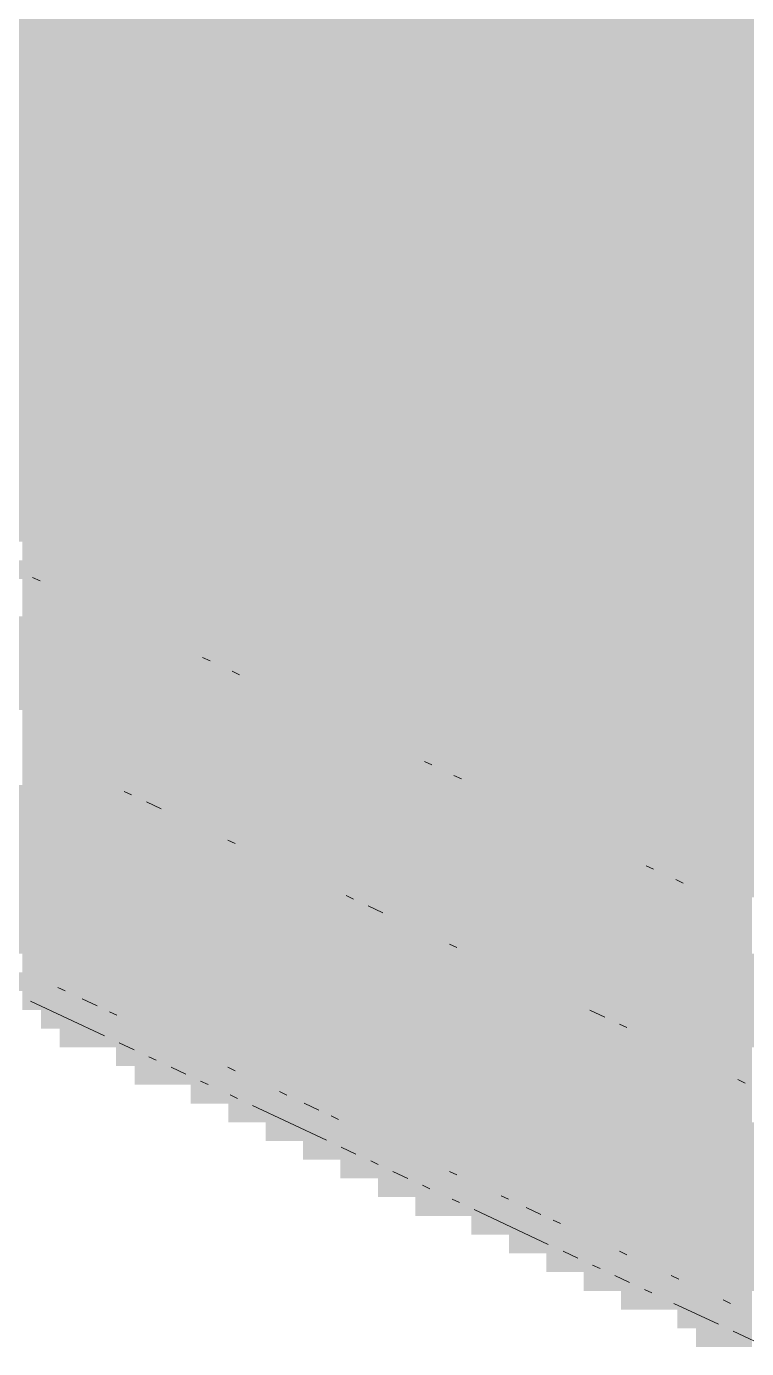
# Paper-space layout '03 3D Building and Roof' of a CAD drawing. Header units: millimetres. Extents: x 5 to 415, y 5 to 292.
# Drawn here: x 238.19 to 241.89, y 67.57 to 74.37 of the extents above; entities that cross this region are included whole.
import ezdxf

# ---------------------------------------------------------------- set-up
doc = ezdxf.new("R2010")
doc.units = ezdxf.units.MM
doc.layers.add('EXISTING', color=7, linetype='Continuous')
doc.layers.add('IMAGES', color=7, linetype='Continuous')

# ---------------------------------------------------------------- blocks, each defined once
blk = doc.blocks.new('SHEET_03')
at = {"layer": 'EXISTING', "color": 250, "lineweight": 9}
for p, q in [((238.2566, 71.5183), (238.2185, 71.5362)), ((239.1321, 71.1073), (239.094, 71.1251)), ((239.2844, 71.0358), (239.2463, 71.0536)), ((240.2741, 70.5711), (240.2361, 70.589)), ((240.4264, 70.4996), (240.3883, 70.5175)), ((238.6903, 70.4352), (238.7284, 70.4173)), ((238.8045, 70.3816), (238.8807, 70.3458)), ((239.2233, 70.185), (239.2613, 70.1671)), ((241.4162, 70.035), (241.3781, 70.0528)), ((241.5684, 69.9635), (241.5304, 69.9814)), ((239.8324, 69.8991), (239.8704, 69.8812)), ((239.9466, 69.8454), (240.0227, 69.8097)), ((240.3653, 69.6489), (240.4034, 69.631)), ((238.3858, 69.4086), (238.3477, 69.4265)), ((238.5887, 69.1769), (238.2079, 69.3557)), ((238.4744, 69.367), (238.5506, 69.3312)), ((238.6523, 69.2835), (238.6142, 69.3014)), ((241.0886, 69.3093), (241.1647, 69.2735)), ((241.2409, 69.2378), (241.2789, 69.2199)), ((238.741, 69.1054), (238.6649, 69.1411)), ((238.8553, 69.0517), (238.8172, 69.0696)), ((239.0076, 68.9802), (238.9314, 69.016)), ((239.2613, 68.9976), (239.2233, 69.0154)), ((239.1219, 68.9266), (239.0838, 68.9445)), ((241.8499, 68.9519), (241.888, 68.934)), ((239.2742, 68.8551), (239.2361, 68.8729)), ((239.5278, 68.8725), (239.4897, 68.8903)), ((239.7312, 68.6405), (239.3504, 68.8193)), ((239.617, 68.8306), (239.6931, 68.7948)), ((239.7943, 68.7473), (239.7562, 68.7652)), ((239.8835, 68.569), (239.8074, 68.6048)), ((239.9978, 68.5154), (239.9597, 68.5332)), ((240.1501, 68.4438), (240.074, 68.4796)), ((240.4034, 68.4614), (240.3653, 68.4793)), ((240.2644, 68.3902), (240.2263, 68.4081)), ((240.4167, 68.3187), (240.3786, 68.3366)), ((240.6698, 68.3363), (240.6318, 68.3542)), ((240.8737, 68.1041), (240.4929, 68.2829)), ((240.7595, 68.2942), (240.8356, 68.2585)), ((240.9363, 68.2112), (240.8982, 68.2291)), ((241.0261, 68.0326), (240.9499, 68.0684)), ((241.2789, 68.0504), (241.2409, 68.0682)), ((241.1403, 67.979), (241.1022, 67.9969)), ((241.2926, 67.9075), (241.2165, 67.9432)), ((241.5454, 67.9253), (241.5073, 67.9431)), ((241.4069, 67.8538), (241.3688, 67.8717)), ((241.7496, 67.6929), (241.5211, 67.8002)), ((241.8119, 67.8002), (241.7738, 67.818)), ((242.0162, 67.5678), (241.8258, 67.6572))]:
    blk.add_line(p, q, dxfattribs=at)
at = {"layer": 'IMAGES', "color": 7}
for points in [[(232.48, 74.3238), (253.2945, 74.3238), (232.48, 74.4202), (253.2945, 74.4202)], [(232.7691, 74.2274), (253.2945, 74.2274), (232.7691, 74.3238), (253.2945, 74.3238)], [(232.8655, 74.131), (253.2945, 74.131), (232.8655, 74.2274), (253.2945, 74.2274)], [(233.2509, 74.0346), (253.2945, 74.0346), (233.2509, 74.131), (253.2945, 74.131)], [(233.3473, 73.9382), (253.2945, 73.9382), (233.3473, 74.0346), (253.2945, 74.0346)], [(233.6364, 73.8418), (253.2945, 73.8418), (233.6364, 73.9382), (253.2945, 73.9382)], [(233.8291, 73.7454), (253.2945, 73.7454), (233.8291, 73.8418), (253.2945, 73.8418)], [(233.9255, 73.649), (253.2945, 73.649), (233.9255, 73.7454), (253.2945, 73.7454)], [(234.0218, 73.5526), (253.2945, 73.5526), (234.0218, 73.649), (253.2945, 73.649)], [(234.4073, 73.4562), (253.2945, 73.4562), (234.4073, 73.5526), (253.2945, 73.5526)], [(234.6964, 73.3598), (253.0055, 73.3598), (234.6964, 73.4562), (253.0055, 73.4562)], [(234.7927, 73.2634), (252.8127, 73.2634), (234.7927, 73.3598), (252.8127, 73.3598)], [(235.0818, 73.167), (252.5236, 73.167), (235.0818, 73.2634), (252.5236, 73.2634)], [(235.1782, 73.0706), (252.4273, 73.0706), (235.1782, 73.167), (252.4273, 73.167)], [(235.4673, 72.9742), (252.1382, 72.9742), (235.4673, 73.0706), (252.1382, 73.0706)], [(235.66, 72.8778), (252.1382, 72.8778), (235.66, 72.9742), (252.1382, 72.9742)], [(235.8527, 72.7814), (252.0418, 72.7814), (235.8527, 72.8778), (252.0418, 72.8778)], [(236.0455, 72.685), (252.0418, 72.685), (236.0455, 72.7814), (252.0418, 72.7814)], [(236.2382, 72.5886), (252.0418, 72.5886), (236.2382, 72.685), (252.0418, 72.685)], [(236.4309, 72.4922), (252.0418, 72.4922), (236.4309, 72.5886), (252.0418, 72.5886)], [(236.72, 72.3958), (252.1382, 72.3958), (236.72, 72.4922), (252.1382, 72.4922)], [(236.9127, 72.2994), (252.2345, 72.2994), (236.9127, 72.3958), (252.2345, 72.3958)], [(237.1055, 72.203), (252.4273, 72.203), (237.1055, 72.2994), (252.4273, 72.2994)], [(237.2018, 72.1065), (252.7164, 72.1065), (237.2018, 72.203), (252.7164, 72.203)], [(237.5873, 72.0101), (252.9091, 72.0101), (237.5873, 72.1065), (252.9091, 72.1065)], [(237.6836, 71.9137), (253.1018, 71.9137), (237.6836, 72.0101), (253.1018, 72.0101)], [(237.9727, 71.8173), (253.2945, 71.8173), (237.9727, 71.9137), (253.2945, 71.9137)], [(238.0691, 71.7209), (253.4873, 71.7209), (238.0691, 71.8173), (253.4873, 71.8173)], [(238.1655, 71.6245), (238.2618, 71.6245), (238.1655, 71.7209), (238.2618, 71.7209)], [(238.2618, 71.6245), (238.3582, 71.6245), (238.2618, 71.7209), (238.3582, 71.7209)], [(238.3582, 71.6245), (255.8, 71.6245), (238.3582, 71.7209), (255.8, 71.7209)], [(238.0691, 71.5281), (238.2618, 71.5281), (238.0691, 71.6245), (238.2618, 71.6245)], [(238.2618, 71.5281), (238.3582, 71.5281), (238.2618, 71.6245), (238.3582, 71.6245)], [(238.3582, 71.5281), (238.4545, 71.5281), (238.3582, 71.6245), (238.4545, 71.6245)], [(238.4545, 71.5281), (255.9927, 71.5281), (238.4545, 71.6245), (255.9927, 71.6245)], [(238.1655, 71.4317), (238.2618, 71.4317), (238.1655, 71.5281), (238.2618, 71.5281)], [(238.2618, 71.4317), (238.3582, 71.4317), (238.2618, 71.5281), (238.3582, 71.5281)], [(238.3582, 71.4317), (238.4545, 71.4317), (238.3582, 71.5281), (238.4545, 71.5281)], [(238.4545, 71.4317), (238.5509, 71.4317), (238.4545, 71.5281), (238.5509, 71.5281)], [(238.5509, 71.4317), (238.6473, 71.4317), (238.5509, 71.5281), (238.6473, 71.5281)], [(238.6473, 71.4317), (256.2818, 71.4317), (238.6473, 71.5281), (256.2818, 71.5281)], [(238.1655, 71.3353), (238.2618, 71.3353), (238.1655, 71.4317), (238.2618, 71.4317)], [(238.2618, 71.3353), (238.3582, 71.3353), (238.2618, 71.4317), (238.3582, 71.4317)], [(238.3582, 71.3353), (238.4545, 71.3353), (238.3582, 71.4317), (238.4545, 71.4317)], [(238.4545, 71.3353), (238.5509, 71.3353), (238.4545, 71.4317), (238.5509, 71.4317)], [(238.5509, 71.3353), (238.6473, 71.3353), (238.5509, 71.4317), (238.6473, 71.4317)], [(238.6473, 71.3353), (238.7436, 71.3353), (238.6473, 71.4317), (238.7436, 71.4317)], [(238.7436, 71.3353), (238.84, 71.3353), (238.7436, 71.4317), (238.84, 71.4317)], [(238.84, 71.3353), (238.9364, 71.3353), (238.84, 71.4317), (238.9364, 71.4317)], [(238.9364, 71.3353), (256.4745, 71.3353), (238.9364, 71.4317), (256.4745, 71.4317)], [(237.2018, 71.2389), (238.4545, 71.2389), (237.2018, 71.3353), (238.4545, 71.3353)], [(238.4545, 71.2389), (238.5509, 71.2389), (238.4545, 71.3353), (238.5509, 71.3353)], [(238.5509, 71.2389), (238.7436, 71.2389), (238.5509, 71.3353), (238.7436, 71.3353)], [(238.7436, 71.2389), (238.84, 71.2389), (238.7436, 71.3353), (238.84, 71.3353)], [(238.84, 71.2389), (238.9364, 71.2389), (238.84, 71.3353), (238.9364, 71.3353)], [(238.9364, 71.2389), (239.1291, 71.2389), (238.9364, 71.3353), (239.1291, 71.3353)], [(239.1291, 71.2389), (256.6673, 71.2389), (239.1291, 71.3353), (256.6673, 71.3353)], [(237.4909, 71.1425), (238.7436, 71.1425), (237.4909, 71.2389), (238.7436, 71.2389)], [(238.7436, 71.1425), (238.84, 71.1425), (238.7436, 71.2389), (238.84, 71.2389)], [(238.84, 71.1425), (238.9364, 71.1425), (238.84, 71.2389), (238.9364, 71.2389)], [(238.9364, 71.1425), (239.1291, 71.1425), (238.9364, 71.2389), (239.1291, 71.2389)], [(239.1291, 71.1425), (239.2255, 71.1425), (239.1291, 71.2389), (239.2255, 71.2389)], [(239.2255, 71.1425), (239.3218, 71.1425), (239.2255, 71.2389), (239.3218, 71.2389)], [(239.3218, 71.1425), (257.0527, 71.1425), (239.3218, 71.2389), (257.0527, 71.2389)], [(237.6836, 71.0461), (238.84, 71.0461), (237.6836, 71.1425), (238.84, 71.1425)], [(238.84, 71.0461), (238.9364, 71.0461), (238.84, 71.1425), (238.9364, 71.1425)], [(238.9364, 71.0461), (239.0327, 71.0461), (238.9364, 71.1425), (239.0327, 71.1425)], [(239.0327, 71.0461), (239.1291, 71.0461), (239.0327, 71.1425), (239.1291, 71.1425)], [(239.1291, 71.0461), (239.2255, 71.0461), (239.1291, 71.1425), (239.2255, 71.1425)], [(239.2255, 70.9497), (239.3218, 70.9497), (239.2255, 71.1425), (239.3218, 71.1425)], [(239.3218, 71.0461), (239.4182, 71.0461), (239.3218, 71.1425), (239.4182, 71.1425)], [(239.4182, 71.0461), (257.1491, 71.0461), (239.4182, 71.1425), (257.1491, 71.1425)], [(237.78, 70.9497), (238.9364, 70.9497), (237.78, 71.0461), (238.9364, 71.0461)], [(238.9364, 70.9497), (239.1291, 70.9497), (238.9364, 71.0461), (239.1291, 71.0461)], [(239.1291, 70.9497), (239.2255, 70.9497), (239.1291, 71.0461), (239.2255, 71.0461)], [(239.3218, 70.9497), (239.5145, 70.9497), (239.3218, 71.0461), (239.5145, 71.0461)], [(239.5145, 70.9497), (239.6109, 70.9497), (239.5145, 71.0461), (239.6109, 71.0461)], [(239.6109, 70.9497), (239.7073, 70.9497), (239.6109, 71.0461), (239.7073, 71.0461)], [(239.7073, 70.9497), (239.8036, 70.9497), (239.7073, 71.0461), (239.8036, 71.0461)], [(239.8036, 70.9497), (257.4382, 70.9497), (239.8036, 71.0461), (257.4382, 71.0461)], [(238.0691, 70.8533), (239.2255, 70.8533), (238.0691, 70.9497), (239.2255, 70.9497)], [(239.2255, 70.8533), (239.3218, 70.8533), (239.2255, 70.9497), (239.3218, 70.9497)], [(239.3218, 70.8533), (239.4182, 70.8533), (239.3218, 70.9497), (239.4182, 70.9497)], [(239.4182, 70.8533), (239.5145, 70.8533), (239.4182, 70.9497), (239.5145, 70.9497)], [(239.5145, 70.8533), (239.6109, 70.8533), (239.5145, 70.9497), (239.6109, 70.9497)], [(239.6109, 70.8533), (239.7073, 70.8533), (239.6109, 70.9497), (239.7073, 70.9497)], [(239.7073, 70.8533), (239.8036, 70.8533), (239.7073, 70.9497), (239.8036, 70.9497)], [(239.8036, 70.8533), (239.9, 70.8533), (239.8036, 70.9497), (239.9, 70.9497)], [(239.9, 70.8533), (239.9964, 70.8533), (239.9, 70.9497), (239.9964, 70.9497)], [(239.9964, 70.8533), (257.7273, 70.8533), (239.9964, 70.9497), (257.7273, 70.9497)], [(238.1655, 70.7569), (238.2618, 70.7569), (238.1655, 70.8533), (238.2618, 70.8533)], [(238.2618, 70.7569), (239.5145, 70.7569), (238.2618, 70.8533), (239.5145, 70.8533)], [(239.5145, 70.7569), (239.7073, 70.7569), (239.5145, 70.8533), (239.7073, 70.8533)], [(239.7073, 70.7569), (239.9964, 70.7569), (239.7073, 70.8533), (239.9964, 70.8533)], [(239.9964, 70.7569), (240.0927, 70.7569), (239.9964, 70.8533), (240.0927, 70.8533)], [(240.0927, 70.7569), (240.1891, 70.7569), (240.0927, 70.8533), (240.1891, 70.8533)], [(240.1891, 70.7569), (257.8236, 70.7569), (240.1891, 70.8533), (257.8236, 70.8533)], [(238.1655, 70.6605), (238.2618, 70.6605), (238.1655, 70.7569), (238.2618, 70.7569)], [(238.2618, 70.6605), (238.3582, 70.6605), (238.2618, 70.7569), (238.3582, 70.7569)], [(238.3582, 70.6605), (238.4545, 70.6605), (238.3582, 70.7569), (238.4545, 70.7569)], [(238.4545, 70.6605), (239.7073, 70.6605), (238.4545, 70.7569), (239.7073, 70.7569)], [(239.7073, 70.6605), (239.8036, 70.6605), (239.7073, 70.7569), (239.8036, 70.7569)], [(239.8036, 70.6605), (239.9, 70.6605), (239.8036, 70.7569), (239.9, 70.7569)], [(239.9, 70.6605), (239.9964, 70.6605), (239.9, 70.7569), (239.9964, 70.7569)], [(239.9964, 70.6605), (240.0927, 70.6605), (239.9964, 70.7569), (240.0927, 70.7569)], [(240.0927, 70.6605), (240.2855, 70.6605), (240.0927, 70.7569), (240.2855, 70.7569)], [(240.2855, 70.6605), (240.3818, 70.6605), (240.2855, 70.7569), (240.3818, 70.7569)], [(240.3818, 70.6605), (257.8236, 70.6605), (240.3818, 70.7569), (257.8236, 70.7569)], [(238.1655, 70.5641), (238.3582, 70.5641), (238.1655, 70.6605), (238.3582, 70.6605)], [(238.3582, 70.5641), (238.4545, 70.5641), (238.3582, 70.6605), (238.4545, 70.6605)], [(238.4545, 70.5641), (238.5509, 70.5641), (238.4545, 70.6605), (238.5509, 70.6605)], [(238.5509, 70.5641), (238.6473, 70.5641), (238.5509, 70.6605), (238.6473, 70.6605)], [(238.6473, 70.5641), (239.8036, 70.5641), (238.6473, 70.6605), (239.8036, 70.6605)], [(239.8036, 70.5641), (239.9964, 70.5641), (239.8036, 70.6605), (239.9964, 70.6605)], [(239.9964, 70.5641), (240.0927, 70.5641), (239.9964, 70.6605), (240.0927, 70.6605)], [(240.0927, 70.5641), (240.3818, 70.5641), (240.0927, 70.6605), (240.3818, 70.6605)], [(240.3818, 70.5641), (240.4782, 70.5641), (240.3818, 70.6605), (240.4782, 70.6605)], [(240.4782, 70.5641), (257.7273, 70.5641), (240.4782, 70.6605), (257.7273, 70.6605)], [(238.1655, 70.4677), (238.2618, 70.4677), (238.1655, 70.5641), (238.2618, 70.5641)], [(238.2618, 70.4677), (238.3582, 70.4677), (238.2618, 70.5641), (238.3582, 70.5641)], [(238.3582, 70.4677), (238.4545, 70.4677), (238.3582, 70.5641), (238.4545, 70.5641)], [(238.4545, 70.4677), (238.5509, 70.4677), (238.4545, 70.5641), (238.5509, 70.5641)], [(238.5509, 70.4677), (238.6473, 70.4677), (238.5509, 70.5641), (238.6473, 70.5641)], [(238.6473, 70.4677), (238.84, 70.4677), (238.6473, 70.5641), (238.84, 70.5641)], [(238.84, 70.4677), (238.9364, 70.4677), (238.84, 70.5641), (238.9364, 70.5641)], [(238.9364, 70.4677), (240.0927, 70.4677), (238.9364, 70.5641), (240.0927, 70.5641)], [(240.0927, 70.4677), (240.1891, 70.4677), (240.0927, 70.5641), (240.1891, 70.5641)], [(240.1891, 70.4677), (240.2855, 70.4677), (240.1891, 70.5641), (240.2855, 70.5641)], [(240.2855, 70.4677), (240.3818, 70.4677), (240.2855, 70.5641), (240.3818, 70.5641)], [(240.3818, 70.4677), (240.4782, 70.4677), (240.3818, 70.5641), (240.4782, 70.5641)], [(240.4782, 70.4677), (240.5745, 70.4677), (240.4782, 70.5641), (240.5745, 70.5641)], [(240.5745, 70.4677), (240.6709, 70.4677), (240.5745, 70.5641), (240.6709, 70.5641)], [(240.6709, 70.4677), (257.4382, 70.4677), (240.6709, 70.5641), (257.4382, 70.5641)], [(236.4309, 70.3713), (238.4545, 70.3713), (236.4309, 70.4677), (238.4545, 70.4677)], [(238.4545, 70.3713), (238.5509, 70.3713), (238.4545, 70.4677), (238.5509, 70.4677)], [(238.5509, 70.3713), (238.7436, 70.3713), (238.5509, 70.4677), (238.7436, 70.4677)], [(238.7436, 70.3713), (238.84, 70.3713), (238.7436, 70.4677), (238.84, 70.4677)], [(238.84, 70.3713), (238.9364, 70.3713), (238.84, 70.4677), (238.9364, 70.4677)], [(238.9364, 70.2749), (239.0327, 70.2749), (238.9364, 70.4677), (239.0327, 70.4677)], [(239.0327, 70.3713), (240.1891, 70.3713), (239.0327, 70.4677), (240.1891, 70.4677)], [(240.1891, 70.3713), (240.2855, 70.3713), (240.1891, 70.4677), (240.2855, 70.4677)], [(240.2855, 70.3713), (240.3818, 70.3713), (240.2855, 70.4677), (240.3818, 70.4677)], [(240.3818, 70.3713), (240.4782, 70.3713), (240.3818, 70.4677), (240.4782, 70.4677)], [(240.4782, 70.3713), (240.5745, 70.3713), (240.4782, 70.4677), (240.5745, 70.4677)], [(240.5745, 70.3713), (240.6709, 70.3713), (240.5745, 70.4677), (240.6709, 70.4677)], [(240.6709, 70.3713), (240.7673, 70.3713), (240.6709, 70.4677), (240.7673, 70.4677)], [(240.7673, 70.3713), (240.8636, 70.3713), (240.7673, 70.4677), (240.8636, 70.4677)], [(240.8636, 70.3713), (240.96, 70.3713), (240.8636, 70.4677), (240.96, 70.4677)], [(240.96, 70.3713), (257.3418, 70.3713), (240.96, 70.4677), (257.3418, 70.4677)], [(236.5273, 70.2749), (238.6473, 70.2749), (236.5273, 70.3713), (238.6473, 70.3713)], [(238.6473, 70.2749), (238.7436, 70.2749), (238.6473, 70.3713), (238.7436, 70.3713)], [(238.7436, 70.2749), (238.84, 70.2749), (238.7436, 70.3713), (238.84, 70.3713)], [(238.84, 70.2749), (238.9364, 70.2749), (238.84, 70.3713), (238.9364, 70.3713)], [(239.0327, 70.2749), (239.1291, 70.2749), (239.0327, 70.3713), (239.1291, 70.3713)], [(239.1291, 70.2749), (239.3218, 70.2749), (239.1291, 70.3713), (239.3218, 70.3713)], [(239.3218, 70.2749), (240.3818, 70.2749), (239.3218, 70.3713), (240.3818, 70.3713)], [(240.3818, 70.2749), (240.4782, 70.2749), (240.3818, 70.3713), (240.4782, 70.3713)], [(240.4782, 70.2749), (240.5745, 70.2749), (240.4782, 70.3713), (240.5745, 70.3713)], [(240.5745, 70.2749), (240.6709, 70.2749), (240.5745, 70.3713), (240.6709, 70.3713)], [(240.6709, 70.2749), (240.7673, 70.2749), (240.6709, 70.3713), (240.7673, 70.3713)], [(240.7673, 70.2749), (240.8636, 70.2749), (240.7673, 70.3713), (240.8636, 70.3713)], [(240.8636, 70.2749), (240.96, 70.2749), (240.8636, 70.3713), (240.96, 70.3713)], [(240.96, 70.2749), (241.1527, 70.2749), (240.96, 70.3713), (241.1527, 70.3713)], [(241.1527, 70.2749), (241.2491, 70.2749), (241.1527, 70.3713), (241.2491, 70.3713)], [(241.2491, 70.2749), (257.3418, 70.2749), (241.2491, 70.3713), (257.3418, 70.3713)], [(236.8164, 70.1785), (238.84, 70.1785), (236.8164, 70.2749), (238.84, 70.2749)], [(238.84, 70.1785), (238.9364, 70.1785), (238.84, 70.2749), (238.9364, 70.2749)], [(238.9364, 70.1785), (239.0327, 70.1785), (238.9364, 70.2749), (239.0327, 70.2749)], [(239.0327, 70.1785), (239.1291, 70.1785), (239.0327, 70.2749), (239.1291, 70.2749)], [(239.1291, 70.1785), (239.3218, 70.1785), (239.1291, 70.2749), (239.3218, 70.2749)], [(239.3218, 70.1785), (239.4182, 70.1785), (239.3218, 70.2749), (239.4182, 70.2749)], [(239.4182, 70.1785), (239.5145, 70.1785), (239.4182, 70.2749), (239.5145, 70.2749)], [(239.5145, 70.1785), (240.7673, 70.1785), (239.5145, 70.2749), (240.7673, 70.2749)], [(240.7673, 70.1785), (240.8636, 70.1785), (240.7673, 70.2749), (240.8636, 70.2749)], [(240.8636, 70.1785), (240.96, 70.1785), (240.8636, 70.2749), (240.96, 70.2749)], [(240.96, 70.1785), (241.2491, 70.1785), (240.96, 70.2749), (241.2491, 70.2749)], [(241.2491, 70.1785), (241.3455, 70.1785), (241.2491, 70.2749), (241.3455, 70.2749)], [(241.3455, 70.1785), (257.3418, 70.1785), (241.3455, 70.2749), (257.3418, 70.2749)], [(236.9127, 70.0821), (239.0327, 70.0821), (236.9127, 70.1785), (239.0327, 70.1785)], [(239.0327, 70.0821), (239.1291, 70.0821), (239.0327, 70.1785), (239.1291, 70.1785)], [(239.1291, 70.0821), (239.4182, 70.0821), (239.1291, 70.1785), (239.4182, 70.1785)], [(239.4182, 70.0821), (239.5145, 70.0821), (239.4182, 70.1785), (239.5145, 70.1785)], [(239.5145, 70.0821), (239.6109, 70.0821), (239.5145, 70.1785), (239.6109, 70.1785)], [(239.6109, 70.0821), (239.7073, 70.0821), (239.6109, 70.1785), (239.7073, 70.1785)], [(239.7073, 70.0821), (240.8636, 70.0821), (239.7073, 70.1785), (240.8636, 70.1785)], [(240.8636, 70.0821), (240.96, 70.0821), (240.8636, 70.1785), (240.96, 70.1785)], [(240.96, 70.0821), (241.0564, 70.0821), (240.96, 70.1785), (241.0564, 70.1785)], [(241.0564, 70.0821), (241.1527, 70.0821), (241.0564, 70.1785), (241.1527, 70.1785)], [(241.1527, 70.0821), (241.3455, 70.0821), (241.1527, 70.1785), (241.3455, 70.1785)], [(241.3455, 70.0821), (241.4418, 70.0821), (241.3455, 70.1785), (241.4418, 70.1785)], [(241.4418, 70.0821), (241.6345, 70.0821), (241.4418, 70.1785), (241.6345, 70.1785)], [(241.6345, 69.9857), (257.3418, 69.9857), (241.6345, 70.1785), (257.3418, 70.1785)], [(237.2982, 69.9857), (239.3218, 69.9857), (237.2982, 70.0821), (239.3218, 70.0821)], [(239.3218, 69.9857), (239.4182, 69.9857), (239.3218, 70.0821), (239.4182, 70.0821)], [(239.4182, 69.9857), (239.5145, 69.9857), (239.4182, 70.0821), (239.5145, 70.0821)], [(239.5145, 69.9857), (239.7073, 69.9857), (239.5145, 70.0821), (239.7073, 70.0821)], [(239.7073, 69.9857), (239.8036, 69.9857), (239.7073, 70.0821), (239.8036, 70.0821)], [(239.8036, 69.9857), (239.9, 69.9857), (239.8036, 70.0821), (239.9, 70.0821)], [(239.9, 69.9857), (239.9964, 69.9857), (239.9, 70.0821), (239.9964, 70.0821)], [(239.9964, 69.9857), (241.0564, 69.9857), (239.9964, 70.0821), (241.0564, 70.0821)], [(241.0564, 69.9857), (241.1527, 69.9857), (241.0564, 70.0821), (241.1527, 70.0821)], [(241.1527, 69.9857), (241.2491, 69.9857), (241.1527, 70.0821), (241.2491, 70.0821)], [(241.2491, 69.9857), (241.3455, 69.9857), (241.2491, 70.0821), (241.3455, 70.0821)], [(241.3455, 69.9857), (241.5382, 69.9857), (241.3455, 70.0821), (241.5382, 70.0821)], [(241.5382, 69.9857), (241.6345, 69.9857), (241.5382, 70.0821), (241.6345, 70.0821)], [(237.3945, 69.8893), (239.5145, 69.8893), (237.3945, 69.9857), (239.5145, 69.9857)], [(239.5145, 69.8893), (239.6109, 69.8893), (239.5145, 69.9857), (239.6109, 69.9857)], [(239.6109, 69.8893), (239.7073, 69.8893), (239.6109, 69.9857), (239.7073, 69.9857)], [(239.7073, 69.8893), (239.8036, 69.8893), (239.7073, 69.9857), (239.8036, 69.9857)], [(239.8036, 69.8893), (239.9, 69.8893), (239.8036, 69.9857), (239.9, 69.9857)], [(239.9, 69.8893), (239.9964, 69.8893), (239.9, 69.9857), (239.9964, 69.9857)], [(239.9964, 69.8893), (240.0927, 69.8893), (239.9964, 69.9857), (240.0927, 69.9857)], [(240.0927, 69.8893), (241.2491, 69.8893), (240.0927, 69.9857), (241.2491, 69.9857)], [(241.2491, 69.8893), (241.3455, 69.8893), (241.2491, 69.9857), (241.3455, 69.9857)], [(241.3455, 69.8893), (241.5382, 69.8893), (241.3455, 69.9857), (241.5382, 69.9857)], [(241.5382, 69.8893), (241.6345, 69.8893), (241.5382, 69.9857), (241.6345, 69.9857)], [(241.6345, 69.8893), (241.7309, 69.8893), (241.6345, 69.9857), (241.7309, 69.9857)], [(241.7309, 69.8893), (257.4382, 69.8893), (241.7309, 69.9857), (257.4382, 69.9857)], [(237.5873, 69.7929), (239.7073, 69.7929), (237.5873, 69.8893), (239.7073, 69.8893)], [(239.7073, 69.7929), (239.8036, 69.7929), (239.7073, 69.8893), (239.8036, 69.8893)], [(239.8036, 69.7929), (239.9, 69.7929), (239.8036, 69.8893), (239.9, 69.8893)], [(239.9, 69.7929), (239.9964, 69.7929), (239.9, 69.8893), (239.9964, 69.8893)], [(239.9964, 69.6965), (240.0927, 69.6965), (239.9964, 69.8893), (240.0927, 69.8893)], [(240.0927, 69.7929), (240.1891, 69.7929), (240.0927, 69.8893), (240.1891, 69.8893)], [(240.1891, 69.7929), (240.2855, 69.7929), (240.1891, 69.8893), (240.2855, 69.8893)], [(240.2855, 69.7929), (241.5382, 69.7929), (240.2855, 69.8893), (241.5382, 69.8893)], [(241.5382, 69.7929), (241.6345, 69.7929), (241.5382, 69.8893), (241.6345, 69.8893)], [(241.6345, 69.7929), (241.7309, 69.7929), (241.6345, 69.8893), (241.7309, 69.8893)], [(241.7309, 69.7929), (241.8273, 69.7929), (241.7309, 69.8893), (241.8273, 69.8893)], [(241.8273, 69.7929), (241.9236, 69.7929), (241.8273, 69.8893), (241.9236, 69.8893)], [(237.78, 69.6965), (239.9, 69.6965), (237.78, 69.7929), (239.9, 69.7929)], [(239.9, 69.6965), (239.9964, 69.6965), (239.9, 69.7929), (239.9964, 69.7929)], [(240.0927, 69.6965), (240.1891, 69.6965), (240.0927, 69.7929), (240.1891, 69.7929)], [(240.1891, 69.6965), (240.2855, 69.6965), (240.1891, 69.7929), (240.2855, 69.7929)], [(240.2855, 69.6965), (240.4782, 69.6965), (240.2855, 69.7929), (240.4782, 69.7929)], [(240.4782, 69.6965), (241.7309, 69.6965), (240.4782, 69.7929), (241.7309, 69.7929)], [(241.7309, 69.6965), (241.9236, 69.6965), (241.7309, 69.7929), (241.9236, 69.7929)], [(237.9727, 69.6001), (240.0927, 69.6001), (237.9727, 69.6965), (240.0927, 69.6965)], [(240.0927, 69.6001), (240.1891, 69.6001), (240.0927, 69.6965), (240.1891, 69.6965)], [(240.1891, 69.6001), (240.4782, 69.6001), (240.1891, 69.6965), (240.4782, 69.6965)], [(240.4782, 69.6001), (240.5745, 69.6001), (240.4782, 69.6965), (240.5745, 69.6965)], [(240.5745, 69.6001), (240.6709, 69.6001), (240.5745, 69.6965), (240.6709, 69.6965)], [(240.6709, 69.6001), (241.9236, 69.6001), (240.6709, 69.6965), (241.9236, 69.6965)], [(238.1655, 69.5037), (238.2618, 69.5037), (238.1655, 69.6001), (238.2618, 69.6001)], [(238.2618, 69.5037), (240.2855, 69.5037), (238.2618, 69.6001), (240.2855, 69.6001)], [(240.2855, 69.5037), (240.3818, 69.5037), (240.2855, 69.6001), (240.3818, 69.6001)], [(240.3818, 69.5037), (240.4782, 69.5037), (240.3818, 69.6001), (240.4782, 69.6001)], [(240.4782, 69.5037), (240.5745, 69.5037), (240.4782, 69.6001), (240.5745, 69.6001)], [(240.5745, 69.4073), (240.6709, 69.4073), (240.5745, 69.6001), (240.6709, 69.6001)], [(240.6709, 69.5037), (240.7673, 69.5037), (240.6709, 69.6001), (240.7673, 69.6001)], [(240.7673, 69.5037), (240.8636, 69.5037), (240.7673, 69.6001), (240.8636, 69.6001)], [(240.8636, 69.5037), (240.96, 69.5037), (240.8636, 69.6001), (240.96, 69.6001)], [(240.96, 69.5037), (242.1164, 69.5037), (240.96, 69.6001), (242.1164, 69.6001)], [(237.8764, 69.4073), (238.3582, 69.4073), (237.8764, 69.5037), (238.3582, 69.5037)], [(238.3582, 69.4073), (238.4545, 69.4073), (238.3582, 69.5037), (238.4545, 69.5037)], [(238.4545, 69.4073), (240.5745, 69.4073), (238.4545, 69.5037), (240.5745, 69.5037)], [(240.6709, 69.4073), (240.7673, 69.4073), (240.6709, 69.5037), (240.7673, 69.5037)], [(240.7673, 69.4073), (240.8636, 69.4073), (240.7673, 69.5037), (240.8636, 69.5037)], [(240.8636, 69.4073), (240.96, 69.4073), (240.8636, 69.5037), (240.96, 69.5037)], [(240.96, 69.4073), (241.0564, 69.4073), (240.96, 69.5037), (241.0564, 69.5037)], [(241.0564, 69.4073), (241.1527, 69.4073), (241.0564, 69.5037), (241.1527, 69.5037)], [(241.1527, 69.4073), (241.2491, 69.4073), (241.1527, 69.5037), (241.2491, 69.5037)], [(241.2491, 69.4073), (242.2127, 69.4073), (241.2491, 69.5037), (242.2127, 69.5037)], [(238.1655, 69.3109), (238.5509, 69.3109), (238.1655, 69.4073), (238.5509, 69.4073)], [(238.5509, 69.3109), (238.6473, 69.3109), (238.5509, 69.4073), (238.6473, 69.4073)], [(238.6473, 69.3109), (240.6709, 69.3109), (238.6473, 69.4073), (240.6709, 69.4073)], [(240.6709, 69.3109), (240.7673, 69.3109), (240.6709, 69.4073), (240.7673, 69.4073)], [(240.7673, 69.3109), (240.8636, 69.3109), (240.7673, 69.4073), (240.8636, 69.4073)], [(240.8636, 69.3109), (240.96, 69.3109), (240.8636, 69.4073), (240.96, 69.4073)], [(240.96, 69.3109), (241.0564, 69.3109), (240.96, 69.4073), (241.0564, 69.4073)], [(241.0564, 69.3109), (241.1527, 69.3109), (241.0564, 69.4073), (241.1527, 69.4073)], [(241.1527, 69.3109), (241.2491, 69.3109), (241.1527, 69.4073), (241.2491, 69.4073)], [(241.2491, 69.3109), (241.3455, 69.3109), (241.2491, 69.4073), (241.3455, 69.4073)], [(241.3455, 69.3109), (242.5018, 69.3109), (241.3455, 69.4073), (242.5018, 69.4073)], [(238.2618, 69.2145), (238.3582, 69.2145), (238.2618, 69.3109), (238.3582, 69.3109)], [(238.3582, 69.2145), (238.7436, 69.2145), (238.3582, 69.3109), (238.7436, 69.3109)], [(238.7436, 69.2145), (238.84, 69.2145), (238.7436, 69.3109), (238.84, 69.3109)], [(238.84, 69.2145), (240.96, 69.2145), (238.84, 69.3109), (240.96, 69.3109)], [(240.96, 69.2145), (241.0564, 69.2145), (240.96, 69.3109), (241.0564, 69.3109)], [(241.0564, 69.2145), (241.2491, 69.2145), (241.0564, 69.3109), (241.2491, 69.3109)], [(241.2491, 69.2145), (241.3455, 69.2145), (241.2491, 69.3109), (241.3455, 69.3109)], [(241.3455, 69.2145), (241.4418, 69.2145), (241.3455, 69.3109), (241.4418, 69.3109)], [(241.4418, 69.2145), (241.5382, 69.2145), (241.4418, 69.3109), (241.5382, 69.3109)], [(241.5382, 69.2145), (242.6945, 69.2145), (241.5382, 69.3109), (242.6945, 69.3109)], [(238.3582, 69.1181), (238.4545, 69.1181), (238.3582, 69.2145), (238.4545, 69.2145)], [(238.4545, 69.1181), (238.5509, 69.1181), (238.4545, 69.2145), (238.5509, 69.2145)], [(238.5509, 69.1181), (238.6473, 69.1181), (238.5509, 69.2145), (238.6473, 69.2145)], [(238.6473, 69.1181), (238.9364, 69.1181), (238.6473, 69.2145), (238.9364, 69.2145)], [(238.9364, 69.1181), (239.0327, 69.1181), (238.9364, 69.2145), (239.0327, 69.2145)], [(239.0327, 69.1181), (241.1527, 69.1181), (239.0327, 69.2145), (241.1527, 69.2145)], [(241.1527, 69.1181), (241.2491, 69.1181), (241.1527, 69.2145), (241.2491, 69.2145)], [(241.2491, 69.1181), (241.4418, 69.1181), (241.2491, 69.2145), (241.4418, 69.2145)], [(241.4418, 69.1181), (241.5382, 69.1181), (241.4418, 69.2145), (241.5382, 69.2145)], [(241.5382, 69.1181), (241.6345, 69.1181), (241.5382, 69.2145), (241.6345, 69.2145)], [(241.6345, 69.1181), (241.7309, 69.1181), (241.6345, 69.2145), (241.7309, 69.2145)], [(241.7309, 69.1181), (241.8273, 69.1181), (241.7309, 69.2145), (241.8273, 69.2145)], [(241.8273, 69.1181), (242.9836, 69.1181), (241.8273, 69.2145), (242.9836, 69.2145)], [(238.6473, 69.0217), (238.7436, 69.0217), (238.6473, 69.1181), (238.7436, 69.1181)], [(238.7436, 69.0217), (238.9364, 69.0217), (238.7436, 69.1181), (238.9364, 69.1181)], [(238.9364, 68.9253), (239.0327, 68.9253), (238.9364, 69.1181), (239.0327, 69.1181)], [(239.0327, 69.0217), (239.1291, 69.0217), (239.0327, 69.1181), (239.1291, 69.1181)], [(239.1291, 69.0217), (239.2255, 69.0217), (239.1291, 69.1181), (239.2255, 69.1181)], [(239.2255, 69.0217), (241.2491, 69.0217), (239.2255, 69.1181), (241.2491, 69.1181)], [(241.2491, 69.0217), (241.3455, 69.0217), (241.2491, 69.1181), (241.3455, 69.1181)], [(241.3455, 69.0217), (241.4418, 69.0217), (241.3455, 69.1181), (241.4418, 69.1181)], [(241.4418, 69.0217), (241.5382, 69.0217), (241.4418, 69.1181), (241.5382, 69.1181)], [(241.5382, 69.0217), (241.6345, 69.0217), (241.5382, 69.1181), (241.6345, 69.1181)], [(241.6345, 68.9253), (241.7309, 68.9253), (241.6345, 69.1181), (241.7309, 69.1181)], [(241.7309, 69.0217), (241.8273, 69.0217), (241.7309, 69.1181), (241.8273, 69.1181)], [(241.8273, 69.0217), (241.9236, 69.0217), (241.8273, 69.1181), (241.9236, 69.1181)], [(238.7436, 68.9253), (238.84, 68.9253), (238.7436, 69.0217), (238.84, 69.0217)], [(238.84, 68.9253), (238.9364, 68.9253), (238.84, 69.0217), (238.9364, 69.0217)], [(239.0327, 68.9253), (239.3218, 68.9253), (239.0327, 69.0217), (239.3218, 69.0217)], [(239.3218, 68.9253), (239.4182, 68.9253), (239.3218, 69.0217), (239.4182, 69.0217)], [(239.4182, 68.9253), (241.5382, 68.9253), (239.4182, 69.0217), (241.5382, 69.0217)], [(241.5382, 68.9253), (241.6345, 68.9253), (241.5382, 69.0217), (241.6345, 69.0217)], [(241.7309, 68.9253), (241.8273, 68.9253), (241.7309, 69.0217), (241.8273, 69.0217)], [(241.8273, 68.8289), (241.9236, 68.8289), (241.8273, 69.0217), (241.9236, 69.0217)], [(239.0327, 68.8289), (239.3218, 68.8289), (239.0327, 68.9253), (239.3218, 68.9253)], [(239.3218, 68.8289), (239.4182, 68.8289), (239.3218, 68.9253), (239.4182, 68.9253)], [(239.4182, 68.8289), (239.5145, 68.8289), (239.4182, 68.9253), (239.5145, 68.9253)], [(239.5145, 68.8289), (239.6109, 68.8289), (239.5145, 68.9253), (239.6109, 68.9253)], [(239.6109, 68.8289), (239.7073, 68.8289), (239.6109, 68.9253), (239.7073, 68.9253)], [(239.7073, 68.8289), (241.7309, 68.8289), (239.7073, 68.9253), (241.7309, 68.9253)], [(241.7309, 68.8289), (241.8273, 68.8289), (241.7309, 68.9253), (241.8273, 68.9253)], [(239.2255, 68.7325), (239.3218, 68.7325), (239.2255, 68.8289), (239.3218, 68.8289)], [(239.3218, 68.7325), (239.4182, 68.7325), (239.3218, 68.8289), (239.4182, 68.8289)], [(239.4182, 68.7325), (239.8036, 68.7325), (239.4182, 68.8289), (239.8036, 68.8289)], [(239.8036, 68.7325), (241.9236, 68.7325), (239.8036, 68.8289), (241.9236, 68.8289)], [(239.4182, 68.6361), (239.5145, 68.6361), (239.4182, 68.7325), (239.5145, 68.7325)], [(239.5145, 68.6361), (239.8036, 68.6361), (239.5145, 68.7325), (239.8036, 68.7325)], [(239.8036, 68.6361), (239.9, 68.6361), (239.8036, 68.7325), (239.9, 68.7325)], [(239.9, 68.6361), (239.9964, 68.6361), (239.9, 68.7325), (239.9964, 68.7325)], [(239.9964, 68.6361), (240.0927, 68.6361), (239.9964, 68.7325), (240.0927, 68.7325)], [(240.0927, 68.6361), (242.1164, 68.6361), (240.0927, 68.7325), (242.1164, 68.7325)], [(239.6109, 68.5397), (239.7073, 68.5397), (239.6109, 68.6361), (239.7073, 68.6361)], [(239.7073, 68.5397), (239.8036, 68.5397), (239.7073, 68.6361), (239.8036, 68.6361)], [(239.8036, 68.5397), (240.0927, 68.5397), (239.8036, 68.6361), (240.0927, 68.6361)], [(240.0927, 68.5397), (240.1891, 68.5397), (240.0927, 68.6361), (240.1891, 68.6361)], [(240.1891, 68.5397), (240.2855, 68.5397), (240.1891, 68.6361), (240.2855, 68.6361)], [(240.2855, 68.5397), (242.4055, 68.5397), (240.2855, 68.6361), (242.4055, 68.6361)], [(239.8036, 68.4433), (239.9, 68.4433), (239.8036, 68.5397), (239.9, 68.5397)], [(239.9, 68.4433), (239.9964, 68.4433), (239.9, 68.5397), (239.9964, 68.5397)], [(239.9964, 68.4433), (240.0927, 68.4433), (239.9964, 68.5397), (240.0927, 68.5397)], [(240.0927, 68.4433), (240.1891, 68.4433), (240.0927, 68.5397), (240.1891, 68.5397)], [(240.1891, 68.4433), (240.2855, 68.4433), (240.1891, 68.5397), (240.2855, 68.5397)], [(240.2855, 68.4433), (240.3818, 68.4433), (240.2855, 68.5397), (240.3818, 68.5397)], [(240.3818, 68.4433), (240.5745, 68.4433), (240.3818, 68.5397), (240.5745, 68.5397)], [(240.5745, 68.4433), (242.5018, 68.4433), (240.5745, 68.5397), (242.5018, 68.5397)], [(239.9964, 68.3469), (240.0927, 68.3469), (239.9964, 68.4433), (240.0927, 68.4433)], [(240.0927, 68.3469), (240.3818, 68.3469), (240.0927, 68.4433), (240.3818, 68.4433)], [(240.3818, 68.3469), (240.4782, 68.3469), (240.3818, 68.4433), (240.4782, 68.4433)], [(240.4782, 68.3469), (240.5745, 68.3469), (240.4782, 68.4433), (240.5745, 68.4433)], [(240.5745, 68.3469), (240.6709, 68.3469), (240.5745, 68.4433), (240.6709, 68.4433)], [(240.6709, 68.3469), (242.6945, 68.3469), (240.6709, 68.4433), (242.6945, 68.4433)], [(240.1891, 68.2505), (240.2855, 68.2505), (240.1891, 68.3469), (240.2855, 68.3469)], [(240.2855, 68.2505), (240.3818, 68.2505), (240.2855, 68.3469), (240.3818, 68.3469)], [(240.3818, 68.2505), (240.4782, 68.2505), (240.3818, 68.3469), (240.4782, 68.3469)], [(240.4782, 68.2505), (240.7673, 68.2505), (240.4782, 68.3469), (240.7673, 68.3469)], [(240.7673, 68.2505), (240.8636, 68.2505), (240.7673, 68.3469), (240.8636, 68.3469)], [(240.8636, 68.2505), (242.9836, 68.2505), (240.8636, 68.3469), (242.9836, 68.3469)], [(240.4782, 68.1541), (240.5745, 68.1541), (240.4782, 68.2505), (240.5745, 68.2505)], [(240.5745, 68.1541), (240.96, 68.1541), (240.5745, 68.2505), (240.96, 68.2505)], [(240.96, 68.1541), (241.0564, 68.1541), (240.96, 68.2505), (241.0564, 68.2505)], [(241.0564, 68.1541), (243.1764, 68.1541), (241.0564, 68.2505), (243.1764, 68.2505)], [(240.6709, 68.0577), (240.7673, 68.0577), (240.6709, 68.1541), (240.7673, 68.1541)], [(240.7673, 68.0577), (241.1527, 68.0577), (240.7673, 68.1541), (241.1527, 68.1541)], [(241.1527, 68.0577), (241.2491, 68.0577), (241.1527, 68.1541), (241.2491, 68.1541)], [(241.2491, 68.0577), (243.3691, 68.0577), (241.2491, 68.1541), (243.3691, 68.1541)], [(240.8636, 67.9613), (240.96, 67.9613), (240.8636, 68.0577), (240.96, 68.0577)], [(240.96, 67.9613), (241.3455, 67.9613), (240.96, 68.0577), (241.3455, 68.0577)], [(241.3455, 67.9613), (241.4418, 67.9613), (241.3455, 68.0577), (241.4418, 68.0577)], [(241.4418, 67.9613), (241.5382, 67.9613), (241.4418, 68.0577), (241.5382, 68.0577)], [(241.5382, 67.9613), (243.6582, 67.9613), (241.5382, 68.0577), (243.6582, 68.0577)], [(241.0564, 67.8648), (241.1527, 67.8648), (241.0564, 67.9613), (241.1527, 67.9613)], [(241.1527, 67.8648), (241.2491, 67.8648), (241.1527, 67.9613), (241.2491, 67.9613)], [(241.2491, 67.8648), (241.6345, 67.8648), (241.2491, 67.9613), (241.6345, 67.9613)], [(241.6345, 67.8648), (241.7309, 67.8648), (241.6345, 67.9613), (241.7309, 67.9613)], [(241.7309, 67.8648), (243.8509, 67.8648), (241.7309, 67.9613), (243.8509, 67.9613)], [(241.2491, 67.7684), (241.3455, 67.7684), (241.2491, 67.8648), (241.3455, 67.8648)], [(241.3455, 67.7684), (241.8273, 67.7684), (241.3455, 67.8648), (241.8273, 67.8648)], [(241.8273, 67.7684), (241.9236, 67.7684), (241.8273, 67.8648), (241.9236, 67.8648)], [(241.5382, 67.672), (241.6345, 67.672), (241.5382, 67.7684), (241.6345, 67.7684)], [(241.6345, 67.672), (241.8273, 67.672), (241.6345, 67.7684), (241.8273, 67.7684)], [(241.8273, 67.5756), (241.9236, 67.5756), (241.8273, 67.7684), (241.9236, 67.7684)], [(241.6345, 67.5756), (241.7309, 67.5756), (241.6345, 67.672), (241.7309, 67.672)], [(241.7309, 67.5756), (241.8273, 67.5756), (241.7309, 67.672), (241.8273, 67.672)]]:
    blk.add_solid(points, dxfattribs=at)

psp = doc.layouts.new('03 3D Building and Roof')

# ---------------------------------------------------------------- block references
psp.add_blockref('SHEET_03', (0, 0))

doc.saveas('drawing.dxf')
